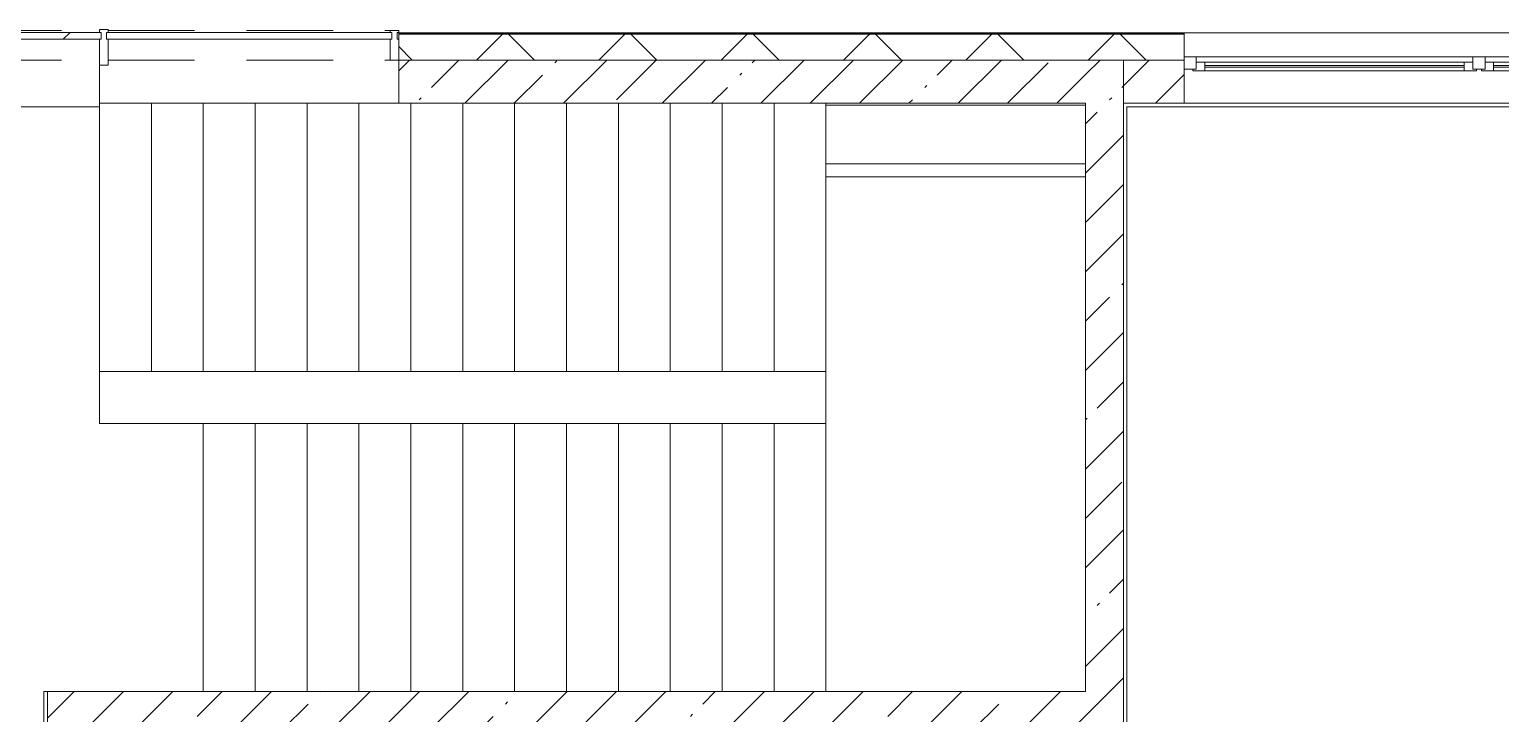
# Model space of a CAD drawing. Header units: millimetres. Extents: x 35224 to 234359, y -8553 to 29000.
# Drawn here: x 201824 to 210329, y 17623 to 21577 of the extents above; entities that cross this region are included whole.
import ezdxf

# ---------------------------------------------------------------- set-up
doc = ezdxf.new("R2010")
doc.units = ezdxf.units.MM
doc.linetypes.add('200_ШТРИХ__ш1_п0_6_', pattern=[800, 500, -300])
for name, color, linetype, lineweight in [('A-DETL-MBND-1', 7, '200_ШТРИХ__ш1_п0_6_', 9), ('A-GLAZ-1', 7, 'Continuous', 5), ('A-GLAZ-CWMG-3', 7, 'Continuous', 5), ('A-WALL', 7, 'Continuous', 9), ('A-WALL-4', 7, 'Continuous', 5), ('I-WALL-3', 7, 'Continuous', 5), ('S-STRS-4', 7, 'Continuous', 5)]:
    doc.layers.add(name, color=color, linetype=linetype, lineweight=lineweight)
doc.layers.add('A-FLOR-2', color=7, linetype='Continuous', lineweight=5, true_color=0xaaaaaa)
pattern_1 = [(45, (107348.7, 0), (-285.1231, 285.1231), []), (45, (107633.8, 0), (-285.1231, 285.1231), [504.031, -100.806, 16.764, -84.042])]

# ---------------------------------------------------------------- blocks, each defined once
blk = doc.blocks.new('120_Окно_СКБ_2Ст_Фрамуга сверху - 120_Окно_СКБ_2Ст_2300х2500_h_ ДОО-19727959-3_7_2_птичка')
at = {"layer": 'A-GLAZ-1'}
for p, q in [((-1150, -127), (-1150, -57)), ((-1150, -57), (-1080, -57)), ((1150, -57), (-1150, -57)), ((-1080, -57), (-1080, -127)), ((-1080, -57), (1080, -57)), ((520, -127), (520, -57)), ((520, -57), (590, -57)), ((590, -57), (590, -127)), ((1080, -127), (1080, -57)), ((1080, -57), (1150, -57)), ((1150, -57), (1150, -127)), ((-1080, -127), (-1150, -127)), ((-1150, -127), (-1100, -127)), ((-1080, -127), (-1100, -127)), ((-1100, -127), (-1100, -137)), ((-1100, -137), (540, -137)), ((540, -137), (-1100, -137)), ((520, -87), (-1080, -87)), ((-1080, -87), (-1080, -127)), ((-1030, -137), (-1030, -87)), ((-1030, -107), (470, -107)), ((470, -117), (-1030, -117)), ((470, -137), (470, -87)), ((520, -127), (520, -87)), ((590, -127), (520, -127)), ((540, -127), (520, -127)), ((540, -127), (570, -127)), ((540, -127), (570, -127)), ((540, -137), (540, -127)), ((590, -127), (570, -127)), ((570, -127), (570, -137)), ((570, -137), (1100, -137)), ((1100, -137), (570, -137)), ((1080, -87), (590, -87)), ((590, -87), (590, -127)), ((640, -137), (640, -87)), ((640, -107), (1030, -107)), ((1030, -117), (640, -117)), ((1030, -137), (1030, -87)), ((1080, -127), (1080, -87)), ((1150, -127), (1080, -127)), ((1100, -127), (1080, -127)), ((1100, -127), (1150, -127)), ((1100, -137), (1100, -127))]:
    blk.add_line(p, q, dxfattribs=at)
blk = doc.blocks.new('PNS_Панель прямоугольная - Нр_Стекло - 40мм-22855911-3_7_2_птичка')
at = {"layer": 'A-GLAZ-1'}
h = blk.add_hatch(dxfattribs=at)
h.set_pattern_fill('FP_157', color=256, style=0, pattern_type=2)
h.set_pattern_definition([(45, (-94620, -21060), (-1414.214, 1414.214), [1000, -3000]), (45, (-95620, -21560), (-1414.214, 1414.214), [3000, -1000]), (45, (-93620, -22060), (-1414.214, 1414.214), [1000, -3000])])
h.paths.add_polyline_path([(760, -40), (770, -40), (770, 0), (-770, 0), (-770, -40), (37.1, -40)])
for p, q in [((-770, 0), (770, 0)), ((760, 0), (-770, 0)), ((-760, -40), (760, -40))]:
    blk.add_line(p, q, dxfattribs=at)
blk = doc.blocks.new('Прямоугольный импост - Импост структурный с накладкой - 170мм-22855901-3_7_2_птичка')
at = {"layer": 'A-DETL-MBND-1'}
for p, q in [((93360, 21560), (93360, 21570)), ((93360, 21570), (94880, 21570)), ((93360, 21400), (94880, 21400))]:
    blk.add_line(p, q, dxfattribs=at)
blk = doc.blocks.new('Прямоугольный импост - Импост структурный с накладкой - 170мм-22854936-3_7_2_птичка')
at = {"layer": 'A-GLAZ-CWMG-3'}
for p, q in [((-50, 40), (-50, 160)), ((-50, 160), (0, 160)), ((0, 160), (0, 40)), ((-40, 40), (-50, 40)), ((-50, -10), (-50, 0)), ((-50, 0), (-40, 0)), ((-40, 0), (-40, 40)), ((-10, 40), (-10, 0)), ((0, 40), (-10, 40)), ((-10, 0), (0, 0)), ((0, 0), (0, -10)), ((0, -10), (-50, -10))]:
    blk.add_line(p, q, dxfattribs=at)
blk = doc.blocks.new('PNS_Панель прямоугольная1 - Нр_Стекло - 40мм-23689159-3_7_2_птичка')
at = {"layer": 'A-GLAZ-1'}
for p, q in [((-825, 0), (825, 0)), ((825, 0), (-815, 0)), ((-815, -40), (815, -40))]:
    blk.add_line(p, q, dxfattribs=at)
blk = doc.blocks.new('Прямоугольный импост - Импост структурный с накладкой - 170мм-23689141-3_7_2_птичка')
at = {"layer": 'A-DETL-MBND-1'}
for p, q in [((94930, 21570), (96560, 21570)), ((96560, 21570), (96560, 21560)), ((94930, 21400), (96560, 21400))]:
    blk.add_line(p, q, dxfattribs=at)
blk = doc.blocks.new('Прямоугольный импост - Импост структурный с накладкой - 190мм-22854925-3_7_2_птичка')
at = {"layer": 'A-GLAZ-CWMG-3'}
for p, q in [((-25, 40), (-25, 190)), ((-25, 190), (25, 190)), ((25, 190), (25, 40)), ((-15, 40), (-25, 40)), ((-25, -17), (-25, 0)), ((-25, 0), (-15, 0)), ((-15, 0), (-15, 40)), ((15, 40), (15, 0)), ((25, 40), (15, 40)), ((15, 0), (25, 0)), ((25, 0), (25, -17)), ((25, -17), (-25, -17))]:
    blk.add_line(p, q, dxfattribs=at)
blk = doc.blocks.new('Зашивка приборов отопления40 - Зашивка приборов отопления-33325598-3_7_2_птичка')
at = {"layer": 'A-WALL-4'}
for p, q in [((126595, 120), (125095, 120)), ((126595, 45), (126595, 120)), ((126595, 45), (125095, 45)), ((125095, 45), (126595, 45)), ((126595, -295), (126595, 45)), ((125095, -295), (126595, -295))]:
    blk.add_line(p, q, dxfattribs=at)

msp = doc.modelspace()

# ---------------------------------------------------------------- hatches: boundary and pattern name
at = {"layer": 'A-WALL-4'}
h = msp.add_hatch(dxfattribs=at)
h.set_pattern_fill('FP_93', color=256, style=0, pattern_type=2)
h.set_pattern_definition([(45, (107348.7, 0), (-353.5534, 353.5534), []), (135, (107348.7, 0), (-353.5534, -353.5534), [])])
h.paths.add_polyline_path([(232578.7, 21400), (232578.7, 21550), (227498.9, 21550), (227498.9, 21400), (232428.7, 21400)])
h.paths.add_polyline_path([(226598.9, 21400), (226598.9, 21550), (225249.1, 21550), (225249.1, 21400), (225743, 21400)])
h.paths.add_polyline_path([(214199.1, 21400), (214199.1, 21550), (212898.9, 21550), (212898.9, 21400), (213624.4, 21400)])
h.paths.add_polyline_path([(215099.1, 21400), (216399.1, 21400), (216399.1, 21550), (215099.1, 21550)])
h.paths.add_polyline_path([(200658.7, 21400), (200658.7, 21550), (200638.7, 21550), (200638.7, 21400)])
h.paths.add_polyline_path([(217299.1, 21400), (218598.7, 21400), (218598.7, 21550), (217299.1, 21550)])
h.paths.add_polyline_path([(223878.6, 21400), (224349.1, 21400), (224349.1, 21550), (223479.1, 21550), (223479.1, 21400)])
h.paths.add_polyline_path([(220898.7, 21400), (222049.1, 21400), (222049.1, 21550), (220898.7, 21550)])
h.paths.add_polyline_path([(205234.6, 21400), (208498.7, 21400), (208498.7, 21550), (203958.7, 21550), (203958.7, 21400)])
h.paths.add_polyline_path([(210827.8, 21400), (211998.9, 21400), (211998.9, 21550), (210798.7, 21550), (210798.7, 21400)])
at = {"layer": 'I-WALL-3'}
h = msp.add_hatch(dxfattribs=at)
h.set_pattern_fill('FP_89', color=256, style=0, pattern_type=2)
h.set_pattern_definition(pattern_1)
h.paths.add_polyline_path([(205234.6, 21150), (207928.7, 21150), (207928.7, 21400), (203958.7, 21400), (203958.7, 21150)])
h.paths.add_polyline_path([(200378.7, 21150), (200658.7, 21150), (200658.7, 21400), (200378.7, 21400)])
h = msp.add_hatch(dxfattribs=at)
h.set_pattern_fill('FP_89', color=256, style=0, pattern_type=2)
h.set_pattern_definition(pattern_1)
h.paths.add_polyline_path([(207928.7, 17530), (208148.7, 17530), (208148.7, 21400), (207928.7, 21400), (207928.7, 17750)])
h = msp.add_hatch(dxfattribs=at)
h.set_pattern_fill('FP_89', color=256, style=0, pattern_type=2)
h.set_pattern_definition(pattern_1)
h.paths.add_polyline_path([(218398.7, 21150), (218598.7, 21150), (218598.7, 21400), (218398.7, 21400), (218398.7, 21275)])
h.paths.add_polyline_path([(228388.7, 21150), (228388.7, 21400), (228198.7, 21400), (228198.7, 21150)])
h.paths.add_polyline_path([(217698.7, 21150), (217698.7, 21400), (217299.1, 21400), (217299.1, 21150)])
h.paths.add_polyline_path([(220898.7, 21150), (222049.1, 21150), (222049.1, 21400), (220898.7, 21400)])
h.paths.add_polyline_path([(225743, 21150), (226598.9, 21150), (226598.9, 21400), (225249.1, 21400), (225249.1, 21150)])
h.paths.add_polyline_path([(216399.1, 21150), (216399.1, 21400), (215099.1, 21400), (215099.1, 21150)])
h.paths.add_polyline_path([(224349.1, 21150), (224349.1, 21400), (223479.1, 21400), (223479.1, 21150), (223878.6, 21150)])
h.paths.add_polyline_path([(213398.7, 21150), (214199.1, 21150), (214199.1, 21400), (213398.7, 21400), (213398.7, 21246.1)])
h.paths.add_polyline_path([(210827.8, 21150), (211998.9, 21150), (211998.9, 21400), (210798.7, 21400), (210798.7, 21150)])
h.paths.add_polyline_path([(208148.7, 21150), (208498.7, 21150), (208498.7, 21400), (208148.7, 21400)])
h = msp.add_hatch(dxfattribs=at)
h.set_pattern_fill('FP_89', color=256, style=0, pattern_type=2)
h.set_pattern_definition(pattern_1)
h.paths.add_polyline_path([(202148.7, 13620), (202148.7, 17750), (201928.7, 17750), (201928.7, 13620)])
h = msp.add_hatch(dxfattribs=at)
h.set_pattern_fill('FP_89', color=256, style=0, pattern_type=2)
h.set_pattern_definition(pattern_1)
h.paths.add_polyline_path([(207928.7, 17530), (207928.7, 17750), (202148.7, 17750), (202148.7, 17530), (205234.6, 17530)])

# ---------------------------------------------------------------- linework, layer by layer
at = {"layer": 'A-FLOR-2'}
for p, q in [((202228.7, 19300), (202228.7, 21370)), ((202228.7, 21130), (200398.7, 21130)), ((212878.7, 21130), (208168.7, 21130)), ((208168.7, 21130), (208168.7, 13920)), ((202828.7, 19300), (202228.7, 19300)), ((202828.7, 17750), (202828.7, 19300)), ((201907.7, 13620), (201907.7, 17750)), ((201907.7, 17750), (201928.7, 17750))]:
    msp.add_line(p, q, dxfattribs=at)
at = {"layer": 'A-WALL'}
for p, q in [((208498.7, 21553), (203958.7, 21553)), ((208498.7, 21550), (203958.7, 21550)), ((203958.7, 21400), (207928.7, 21400)), ((208498.7, 21400), (208148.7, 21400))]:
    msp.add_line(p, q, dxfattribs=at)
at = {"layer": 'A-WALL-4'}
for p, q in [((215099.1, 21558), (203958.7, 21558)), ((203958.7, 21558), (203958.7, 21400)), ((208498.7, 21400), (208498.7, 21558)), ((207928.7, 21400), (208148.7, 21400))]:
    msp.add_line(p, q, dxfattribs=at)
at = {"layer": 'I-WALL-3'}
for p, q in [((203958.7, 21400), (203958.7, 21150)), ((208148.7, 13900), (208148.7, 21400)), ((208498.7, 21150), (208498.7, 21400)), ((203958.7, 21150), (207928.7, 21150)), ((207928.7, 21150), (207928.7, 17750)), ((212898.7, 21150), (208148.7, 21150)), ((201928.7, 17750), (201928.7, 13620)), ((207928.7, 17750), (201928.7, 17750))]:
    msp.add_line(p, q, dxfattribs=at)
at = {"layer": 'S-STRS-4'}
for p, q in [((202228.7, 19600), (202228.7, 21150)), ((202528.7, 21150), (202228.7, 21150)), ((202828.7, 21150), (202528.7, 21150)), ((202528.7, 19600), (202528.7, 21150)), ((202528.7, 19600), (202528.7, 21150)), ((203128.7, 21150), (202828.7, 21150)), ((202828.7, 19600), (202828.7, 21150)), ((202828.7, 19600), (202828.7, 21150)), ((203428.7, 21150), (203128.7, 21150)), ((203128.7, 19600), (203128.7, 21150)), ((203128.7, 19600), (203128.7, 21150)), ((203728.7, 21150), (203428.7, 21150)), ((203428.7, 19600), (203428.7, 21150)), ((203428.7, 19600), (203428.7, 21150)), ((203958.7, 21150), (203728.7, 21150)), ((203728.7, 19600), (203728.7, 21150)), ((203728.7, 19600), (203728.7, 21150)), ((204028.7, 19600), (204028.7, 21150)), ((204028.7, 19600), (204028.7, 21150)), ((204328.7, 19600), (204328.7, 21150)), ((204328.7, 19600), (204328.7, 21150)), ((204628.7, 19600), (204628.7, 21150)), ((204628.7, 19600), (204628.7, 21150)), ((204928.7, 19600), (204928.7, 21150)), ((204928.7, 19600), (204928.7, 21150)), ((205228.7, 19600), (205228.7, 21150)), ((205228.7, 19600), (205228.7, 21150)), ((205528.7, 19600), (205528.7, 21150)), ((205528.7, 19600), (205528.7, 21150)), ((205828.7, 19600), (205828.7, 21150)), ((205828.7, 19600), (205828.7, 21150)), ((206128.7, 19600), (206128.7, 21150)), ((206128.7, 19600), (206128.7, 21150)), ((206428.7, 21140), (206428.7, 21150)), ((206428.7, 21140), (206428.7, 21150)), ((206428.7, 19600), (206428.7, 20725)), ((206428.7, 19600), (206428.7, 20725)), ((202528.7, 19600), (202228.7, 19600)), ((202828.7, 19600), (202528.7, 19600)), ((203128.7, 19600), (202828.7, 19600)), ((203428.7, 19600), (203128.7, 19600)), ((203728.7, 19600), (203428.7, 19600)), ((204028.7, 19600), (203728.7, 19600)), ((204328.7, 19600), (204028.7, 19600)), ((204628.7, 19600), (204328.7, 19600)), ((204928.7, 19600), (204628.7, 19600)), ((205228.7, 19600), (204928.7, 19600)), ((205528.7, 19600), (205228.7, 19600)), ((205828.7, 19600), (205528.7, 19600)), ((206128.7, 19600), (205828.7, 19600)), ((206428.7, 19600), (206128.7, 19600)), ((206428.7, 19600), (206428.7, 19300)), ((202828.7, 19300), (203128.7, 19300)), ((203128.7, 19300), (203428.7, 19300)), ((203128.7, 19300), (203128.7, 17750)), ((203128.7, 19300), (203128.7, 17750)), ((203428.7, 19300), (203728.7, 19300)), ((203428.7, 19300), (203428.7, 17750)), ((203428.7, 19300), (203428.7, 17750)), ((203728.7, 19300), (204028.7, 19300)), ((203728.7, 19300), (203728.7, 17750)), ((203728.7, 19300), (203728.7, 17750)), ((204028.7, 19300), (204328.7, 19300)), ((204028.7, 19300), (204028.7, 17750)), ((204028.7, 19300), (204028.7, 17750)), ((204328.7, 19300), (204628.7, 19300)), ((204328.7, 19300), (204328.7, 17750)), ((204328.7, 19300), (204328.7, 17750)), ((204628.7, 19300), (204928.7, 19300)), ((204628.7, 19300), (204628.7, 17750)), ((204628.7, 19300), (204628.7, 17750)), ((204928.7, 19300), (205228.7, 19300)), ((204928.7, 19300), (204928.7, 17750)), ((204928.7, 19300), (204928.7, 17750)), ((205228.7, 19300), (205528.7, 19300)), ((205228.7, 19300), (205228.7, 17750)), ((205228.7, 19300), (205228.7, 17750)), ((205528.7, 19300), (205828.7, 19300)), ((205528.7, 19300), (205528.7, 17750)), ((205528.7, 19300), (205528.7, 17750)), ((205828.7, 19300), (206128.7, 19300)), ((205828.7, 19300), (205828.7, 17750)), ((205828.7, 19300), (205828.7, 17750)), ((206128.7, 19300), (206428.7, 19300)), ((206128.7, 19300), (206128.7, 17750)), ((206128.7, 19300), (206128.7, 17750)), ((206428.7, 19300), (206428.7, 17750)), ((206428.7, 19300), (206428.7, 17750))]:
    msp.add_line(p, q, dxfattribs=at)

# ---------------------------------------------------------------- block references
at = {"layer": 'A-DETL-MBND-1'}
for name in ['Прямоугольный импост - Импост структурный с накладкой - 170мм-22855901-3_7_2_птичка', 'Прямоугольный импост - Импост структурный с накладкой - 170мм-23689141-3_7_2_птичка']:
    msp.add_blockref(name, (107348.7, 0), dxfattribs=at)
at = {"layer": 'A-GLAZ-1'}
for name, p in [('PNS_Панель прямоугольная - Нр_Стекло - 40мм-22855911-3_7_2_птичка', (201468.7, 21560)), ('PNS_Панель прямоугольная1 - Нр_Стекло - 40мм-23689159-3_7_2_птичка', (203093.7, 21560)), ('120_Окно_СКБ_2Ст_Фрамуга сверху - 120_Окно_СКБ_2Ст_2300х2500_h_ ДОО-19727959-3_7_2_птичка', (209648.7, 21475))]:
    msp.add_blockref(name, p, dxfattribs=at)
at = {"layer": 'A-GLAZ-CWMG-3', "extrusion": (0, 0, -1), "rotation": 180}
for name, p in [('Прямоугольный импост - Импост структурный с накладкой - 190мм-22854925-3_7_2_птичка', (-202253.7, 21560)), ('Прямоугольный импост - Импост структурный с накладкой - 170мм-22854936-3_7_2_птичка', (-203958.7, 21560))]:
    msp.add_blockref(name, p, dxfattribs=at)
at = {"layer": 'A-WALL-4', "rotation": 180}
msp.add_blockref('Зашивка приборов отопления40 - Зашивка приборов отопления-33325598-3_7_2_птичка', (333023.7, 20845), dxfattribs=at)

doc.saveas('drawing.dxf')
